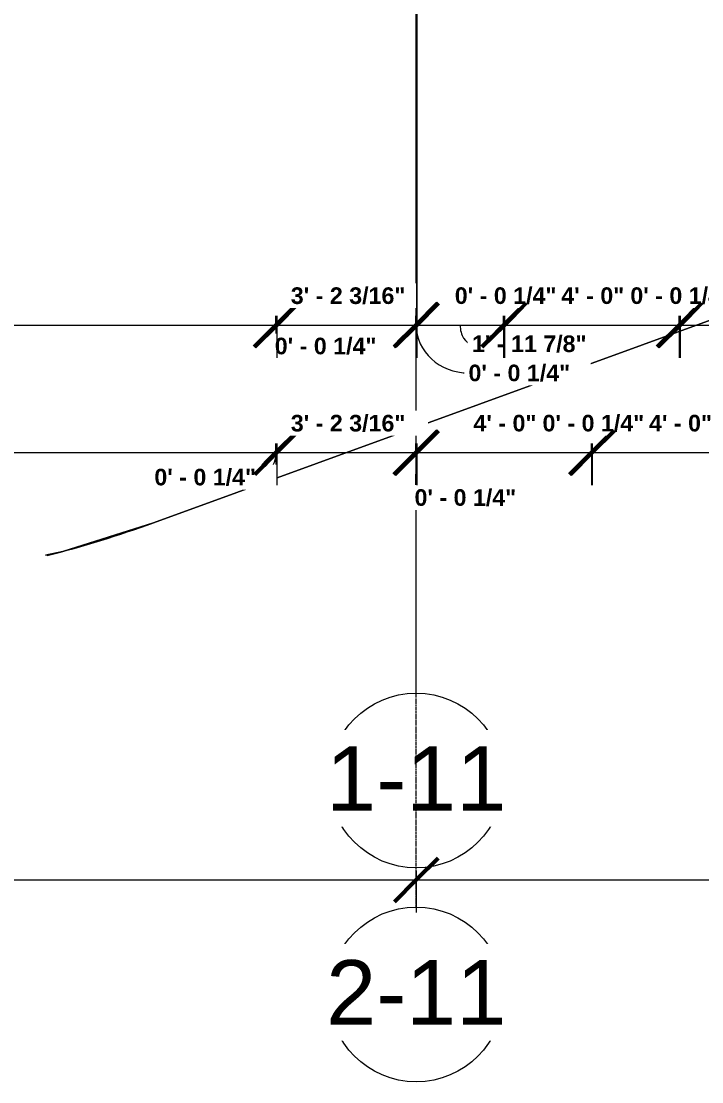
# Model space of a CAD drawing. Header units: inches. Extents: x 21568 to 24810, y -23559 to -20467.
# Drawn here: x 23266.8 to 23453.9, y -23178.6 to -22887.2 of the extents above; entities that cross this region are included whole.
import ezdxf

# ---------------------------------------------------------------- set-up
doc = ezdxf.new("R2010")
doc.units = ezdxf.units.IN
doc.header["$MEASUREMENT"] = 0
doc.linetypes.add('Grid Line 1_2_', pattern=[0.875, 0.5, -0.125, 0.125, -0.125])
for name, color, linetype, lineweight in [('A-ANNO-DIMS', 211, 'Continuous', 9), ('A-ANNO-DIMS-96', 211, 'Continuous', 9), ('A-SITE-SWLK', 140, 'Continuous', 20), ('C-TOPO', 7, 'Continuous', 20), ('S-GRID', 1, 'Continuous', 9), ('S-GRID-IDEN', 1, 'Continuous', 9)]:
    doc.layers.add(name, color=color, linetype=linetype, lineweight=lineweight)
doc.styles.add('Arial', font='arial.ttf', dxfattribs={"height": 17.703593})
doc.styles.add('Arial_B', font='arialbd.ttf', dxfattribs={"height": 9.132806})
doc.styles.add('Arial_B_1', font='arialbd.ttf', dxfattribs={"height": 4.566403})
doc.dimstyles.new('OD_Dimension_-_1_16__Tol__1', dxfattribs={"dimscale": 12, "dimtxt": 9, "dimasz": 1, "dimexe": 0.75, "dimexo": 0.5, "dimgap": 0.5, "dimtad": 1, "dimdec": 4, "dimrnd": 0.0625, "dimzin": 1, "dimdsep": 46, "dimlunit": 4, "dimtxsty": 'Arial_B', "dimblk1": 'OBLIQUE', "dimblk2": 'OBLIQUE', "dimsah": 1, "dimcen": 0.09, "dimdle": 0.75, "dimazin": 0, "dimtfac": 1, "dimtdec": 4, "dimtix": 1, "dimtmove": 0, "dimatfit": 3, "dimfxl": 1, "dimtvp": 1, "dimtfill": 1, "dimfrac": 2, "dimtolj": 1, "dimtzin": 0, "dimlwd": 13, "dimlwe": 13, "dimarcsym": 2})
doc.dimstyles.new('OD_Dimension_2_3', dxfattribs={"dimscale": 12, "dimtxt": 4.5, "dimasz": 1, "dimexe": 0.75, "dimexo": 0.5, "dimgap": 0.375, "dimtad": 1, "dimdec": 4, "dimrnd": 0.0625, "dimzin": 1, "dimdsep": 46, "dimlunit": 4, "dimtxsty": 'Arial_B_1', "dimblk1": 'OBLIQUE', "dimblk2": 'OBLIQUE', "dimsah": 1, "dimcen": 0.09, "dimdle": 0.75, "dimazin": 0, "dimtfac": 1, "dimtdec": 4, "dimtix": 1, "dimtmove": 0, "dimatfit": 3, "dimfxl": 1, "dimtvp": 1, "dimtfill": 1, "dimfrac": 2, "dimtolj": 1, "dimtzin": 0, "dimlwd": 13, "dimlwe": 13, "dimarcsym": 2})
doc.dimstyles.new('OD_Dimension_2_4', dxfattribs={"dimscale": 12, "dimtxt": 4.5, "dimasz": 1, "dimexe": 0.75, "dimexo": 0.5, "dimgap": 0.375, "dimtad": 1, "dimdec": 4, "dimrnd": 0.0625, "dimzin": 1, "dimdsep": 46, "dimlunit": 4, "dimtxsty": 'Arial_B_1', "dimblk1": 'OBLIQUE', "dimblk2": 'OBLIQUE', "dimsah": 1, "dimcen": 0.09, "dimdle": 0.75, "dimazin": 0, "dimtfac": 1, "dimtdec": 4, "dimtix": 1, "dimtmove": 1, "dimatfit": 3, "dimfxl": 1, "dimtvp": 1, "dimtfill": 1, "dimfrac": 2, "dimtolj": 1, "dimtzin": 0, "dimlwd": 13, "dimlwe": 13, "dimarcsym": 2})

# ---------------------------------------------------------------- blocks, each defined once
blk = doc.blocks.new('Grid - Grid Head - Circle-14747-Enlarged First Floor Plan _West_')
at = {"layer": 'S-GRID-IDEN'}
blk.add_circle((0, 0), 0.25, dxfattribs=at)
blk = doc.blocks.new('DIMBLOCK18-Enlarged First Floor Plan _West_')
at = {"layer": 'A-ANNO-DIMS-96', "lineweight": 50}
for p, q in [((23085.89, -23123.14), (23091.89, -23117.14)), ((23375.39, -23123.14), (23381.39, -23117.14)), ((23085.89, -23123.14), (23079.89, -23129.14)), ((23375.39, -23123.14), (23369.39, -23129.14))]:
    blk.add_line(p, q, dxfattribs=at)
at = {"layer": 'A-ANNO-DIMS-96', "lineweight": 13}
for p, q in [((23085.89, -23120.65), (23085.89, -23132.14)), ((23085.89, -23123.14), (23085.89, -23120.65)), ((23375.39, -23120.65), (23375.39, -23132.14)), ((23375.39, -23123.14), (23375.39, -23120.65)), ((23085.89, -23123.14), (23375.39, -23123.14))]:
    blk.add_line(p, q, dxfattribs=at)
at = {"layer": 'A-ANNO-DIMS-96', "color": 0, "lineweight": 13, "insert": (23200.14, -23105.43), "char_height": 9.1328, "width": 73.2, "attachment_point": 1, "line_spacing_factor": 0.938532, "style": 'Arial_B', "bg_fill": 3, "box_fill_scale": 1.25, "bg_fill_color": 0, "bg_fill_transparency": 0}
blk.add_mtext('24\' - 1 1/2"', dxfattribs=at)
blk = doc.blocks.new('_Oblique')
at = {"color": 0, "linetype": 'ByBlock', "lineweight": -2}
blk.add_line((-0.5, -0.5), (0.5, 0.5), dxfattribs=at)
blk = doc.blocks.new('DIMBLOCK19-Enlarged First Floor Plan _West_')
at = {"layer": 'A-ANNO-DIMS-96', "lineweight": 50}
for p, q in [((23375.39, -23123.14), (23381.39, -23117.14)), ((23664.89, -23123.14), (23670.89, -23117.14)), ((23375.39, -23123.14), (23369.39, -23129.14)), ((23664.89, -23123.14), (23658.89, -23129.14))]:
    blk.add_line(p, q, dxfattribs=at)
at = {"layer": 'A-ANNO-DIMS-96', "lineweight": 13}
for p, q in [((23375.39, -23120.65), (23375.39, -23132.14)), ((23375.39, -23123.14), (23375.39, -23120.65)), ((23664.89, -23120.65), (23664.89, -23132.14)), ((23664.89, -23123.14), (23664.89, -23120.65)), ((23375.39, -23123.14), (23664.89, -23123.14))]:
    blk.add_line(p, q, dxfattribs=at)
at = {"layer": 'A-ANNO-DIMS-96', "color": 0, "lineweight": 13, "insert": (23489.64, -23105.43), "char_height": 9.1328, "width": 73.2, "attachment_point": 1, "line_spacing_factor": 0.938532, "style": 'Arial_B', "bg_fill": 3, "box_fill_scale": 1.25, "bg_fill_color": 0, "bg_fill_transparency": 0}
blk.add_mtext('24\' - 1 1/2"', dxfattribs=at)
blk = doc.blocks.new('DIMBLOCK126-Enlarged First Floor Plan _West_')
at = {"layer": 'A-ANNO-DIMS-96', "lineweight": 50}
for p, q in [((22941.27, -22970.65), (22947.27, -22964.65)), ((23336.83, -22970.65), (23342.83, -22964.65)), ((22941.27, -22970.65), (22935.27, -22976.65)), ((23336.83, -22970.65), (23330.83, -22976.65))]:
    blk.add_line(p, q, dxfattribs=at)
at = {"layer": 'A-ANNO-DIMS-96', "lineweight": 13}
for p, q in [((22941.27, -22968.16), (22941.27, -22979.65)), ((22941.27, -22970.65), (22941.27, -22968.16)), ((22941.27, -22970.65), (23336.83, -22970.65)), ((23336.83, -22968.16), (23336.83, -22979.65)), ((23336.83, -22970.65), (23336.83, -22968.16))]:
    blk.add_line(p, q, dxfattribs=at)
at = {"layer": 'A-ANNO-DIMS-96', "color": 0, "lineweight": 13, "insert": (23120.37, -22960.29), "char_height": 4.5664, "width": 44.8286, "attachment_point": 1, "line_spacing_factor": 0.938532, "style": 'Arial_B_1', "bg_fill": 3, "box_fill_scale": 1.25, "bg_fill_color": 0, "bg_fill_transparency": 0}
blk.add_mtext('32\' - 11 9/16"', dxfattribs=at)
blk = doc.blocks.new('DIMBLOCK127-Enlarged First Floor Plan _West_')
at = {"layer": 'A-ANNO-DIMS-96', "lineweight": 50}
for p, q in [((23336.83, -22970.65), (23342.83, -22964.65)), ((23337.08, -22970.65), (23343.08, -22964.65)), ((23336.83, -22970.65), (23330.83, -22976.65)), ((23337.08, -22970.65), (23331.08, -22976.65))]:
    blk.add_line(p, q, dxfattribs=at)
at = {"layer": 'A-ANNO-DIMS-96', "lineweight": 13}
for p, q in [((23336.83, -22968.16), (23336.83, -22979.65)), ((23336.83, -22970.65), (23336.83, -22968.16)), ((23336.83, -22970.65), (23337.08, -22970.65)), ((23337.08, -22968.16), (23337.08, -22979.65)), ((23337.08, -22970.65), (23337.08, -22968.16))]:
    blk.add_line(p, q, dxfattribs=at)
blk.add_ellipse((23336.51, -22970.65), major_axis=(0, 5.77), ratio=0.077009, start_param=3.141593, end_param=4.712389, dxfattribs=at)
at = {"layer": 'A-ANNO-DIMS-96', "color": 0, "lineweight": 13, "insert": (23336.51, -22974.13), "char_height": 4.5664, "width": 32.4857, "attachment_point": 1, "line_spacing_factor": 0.938532, "style": 'Arial_B_1', "bg_fill": 3, "box_fill_scale": 1.25, "bg_fill_color": 0, "bg_fill_transparency": 0}
blk.add_mtext('0\' - 0 1/4"', dxfattribs=at)
blk = doc.blocks.new('DIMBLOCK128-Enlarged First Floor Plan _West_')
at = {"layer": 'A-ANNO-DIMS-96', "lineweight": 50}
for p, q in [((23337.08, -22970.65), (23343.08, -22964.65)), ((23375.27, -22970.65), (23381.27, -22964.65)), ((23337.08, -22970.65), (23331.08, -22976.65)), ((23375.27, -22970.65), (23369.27, -22976.65))]:
    blk.add_line(p, q, dxfattribs=at)
at = {"layer": 'A-ANNO-DIMS-96', "lineweight": 13}
for p, q in [((23337.08, -22968.16), (23337.08, -22979.65)), ((23337.08, -22970.65), (23337.08, -22968.16)), ((23337.08, -22970.65), (23375.27, -22970.65)), ((23375.27, -22968.16), (23375.27, -22979.65)), ((23375.27, -22970.65), (23375.27, -22968.16))]:
    blk.add_line(p, q, dxfattribs=at)
at = {"layer": 'A-ANNO-DIMS-96', "color": 0, "lineweight": 13, "insert": (23340.92, -22960.29), "char_height": 4.5664, "width": 36.6, "attachment_point": 1, "line_spacing_factor": 0.938532, "style": 'Arial_B_1', "bg_fill": 3, "box_fill_scale": 1.25, "bg_fill_color": 0, "bg_fill_transparency": 0}
blk.add_mtext('3\' - 2 3/16"', dxfattribs=at)
blk = doc.blocks.new('DIMBLOCK129-Enlarged First Floor Plan _West_')
at = {"layer": 'A-ANNO-DIMS-96', "lineweight": 13}
for p, q in [((23375.52, -22804.62), (23375.52, -22979.65)), ((23375.52, -22970.65), (23375.52, -22804.62)), ((23375.27, -22968.16), (23375.27, -22979.65)), ((23375.27, -22970.65), (23375.27, -22968.16)), ((23375.27, -22970.65), (23375.52, -22970.65))]:
    blk.add_line(p, q, dxfattribs=at)
at = {"layer": 'A-ANNO-DIMS-96', "lineweight": 50}
for p, q in [((23375.27, -22970.65), (23381.27, -22964.65)), ((23375.52, -22970.65), (23381.52, -22964.65)), ((23375.27, -22970.65), (23369.27, -22976.65)), ((23375.52, -22970.65), (23369.52, -22976.65))]:
    blk.add_line(p, q, dxfattribs=at)
at = {"layer": 'A-ANNO-DIMS-96', "lineweight": 13}
blk.add_ellipse((23389.75, -22970.65), major_axis=(14.36, 0), ratio=0.916749, start_param=3.141593, end_param=4.712389, dxfattribs=at)
at = {"layer": 'A-ANNO-DIMS-96', "color": 0, "lineweight": 13, "insert": (23389.75, -22981.53), "char_height": 4.5664, "width": 32.4857, "attachment_point": 1, "line_spacing_factor": 0.938532, "style": 'Arial_B_1', "bg_fill": 3, "box_fill_scale": 1.25, "bg_fill_color": 0, "bg_fill_transparency": 0}
blk.add_mtext('0\' - 0 1/4"', dxfattribs=at)
blk = doc.blocks.new('DIMBLOCK130-Enlarged First Floor Plan _West_')
at = {"layer": 'A-ANNO-DIMS-96', "lineweight": 13}
for p, q in [((23375.52, -22804.62), (23375.52, -22979.65)), ((23375.52, -22970.65), (23375.52, -22804.62)), ((23375.52, -22970.65), (23399.39, -22970.65)), ((23399.39, -22968.16), (23399.39, -22979.65)), ((23399.39, -22970.65), (23399.39, -22968.16))]:
    blk.add_line(p, q, dxfattribs=at)
at = {"layer": 'A-ANNO-DIMS-96', "lineweight": 50}
for p, q in [((23375.52, -22970.65), (23381.52, -22964.65)), ((23399.39, -22970.65), (23405.39, -22964.65)), ((23375.52, -22970.65), (23369.52, -22976.65)), ((23399.39, -22970.65), (23393.39, -22976.65))]:
    blk.add_line(p, q, dxfattribs=at)
at = {"layer": 'A-ANNO-DIMS-96', "lineweight": 13}
blk.add_ellipse((23390.71, -22970.65), major_axis=(0, 5.15), ratio=0.632785, start_param=1.570796, end_param=3.141593, dxfattribs=at)
at = {"layer": 'A-ANNO-DIMS-96', "color": 0, "lineweight": 13, "insert": (23390.71, -22973.52), "char_height": 4.5664, "width": 36.6, "attachment_point": 1, "line_spacing_factor": 0.938532, "style": 'Arial_B_1', "bg_fill": 3, "box_fill_scale": 1.25, "bg_fill_color": 0, "bg_fill_transparency": 0}
blk.add_mtext('1\' - 11 7/8"', dxfattribs=at)
blk = doc.blocks.new('DIMBLOCK131-Enlarged First Floor Plan _West_')
at = {"layer": 'A-ANNO-DIMS-96', "lineweight": 50}
for p, q in [((23399.39, -22970.65), (23405.39, -22964.65)), ((23399.64, -22970.65), (23405.64, -22964.65)), ((23399.39, -22970.65), (23393.39, -22976.65)), ((23399.64, -22970.65), (23393.64, -22976.65))]:
    blk.add_line(p, q, dxfattribs=at)
at = {"layer": 'A-ANNO-DIMS-96', "lineweight": 13}
for p, q in [((23399.39, -22968.16), (23399.39, -22979.65)), ((23399.39, -22970.65), (23399.39, -22968.16)), ((23399.39, -22970.65), (23399.64, -22970.65)), ((23399.64, -22968.16), (23399.64, -22979.65)), ((23399.64, -22970.65), (23399.64, -22968.16))]:
    blk.add_line(p, q, dxfattribs=at)
at = {"layer": 'A-ANNO-DIMS-96', "color": 0, "lineweight": 13, "insert": (23385.98, -22960.29), "char_height": 4.5664, "width": 32.4857, "attachment_point": 1, "line_spacing_factor": 0.938532, "style": 'Arial_B_1', "bg_fill": 3, "box_fill_scale": 1.25, "bg_fill_color": 0, "bg_fill_transparency": 0}
blk.add_mtext('0\' - 0 1/4"', dxfattribs=at)
blk = doc.blocks.new('DIMBLOCK132-Enlarged First Floor Plan _West_')
at = {"layer": 'A-ANNO-DIMS-96', "lineweight": 50}
for p, q in [((23399.64, -22970.65), (23405.64, -22964.65)), ((23447.64, -22970.65), (23453.64, -22964.65)), ((23399.64, -22970.65), (23393.64, -22976.65)), ((23447.64, -22970.65), (23441.64, -22976.65))]:
    blk.add_line(p, q, dxfattribs=at)
at = {"layer": 'A-ANNO-DIMS-96', "lineweight": 13}
for p, q in [((23399.64, -22968.16), (23399.64, -22979.65)), ((23399.64, -22970.65), (23399.64, -22968.16)), ((23399.64, -22970.65), (23447.64, -22970.65)), ((23447.64, -22968.16), (23447.64, -22979.65)), ((23447.64, -22970.65), (23447.64, -22968.16))]:
    blk.add_line(p, q, dxfattribs=at)
at = {"layer": 'A-ANNO-DIMS-96', "color": 0, "lineweight": 13, "insert": (23415.25, -22960.29), "char_height": 4.566, "width": 20.1429, "attachment_point": 1, "line_spacing_factor": 0.938532, "style": 'Arial_B_1', "bg_fill": 3, "box_fill_scale": 1.25, "bg_fill_color": 0, "bg_fill_transparency": 0}
blk.add_mtext('4\' - 0"', dxfattribs=at)
blk = doc.blocks.new('DIMBLOCK133-Enlarged First Floor Plan _West_')
at = {"layer": 'A-ANNO-DIMS-96', "lineweight": 50}
for p, q in [((23447.64, -22970.65), (23453.64, -22964.65)), ((23447.89, -22970.65), (23453.89, -22964.65)), ((23447.64, -22970.65), (23441.64, -22976.65)), ((23447.89, -22970.65), (23441.89, -22976.65))]:
    blk.add_line(p, q, dxfattribs=at)
at = {"layer": 'A-ANNO-DIMS-96', "lineweight": 13}
for p, q in [((23447.64, -22968.16), (23447.64, -22979.65)), ((23447.64, -22970.65), (23447.64, -22968.16)), ((23447.64, -22970.65), (23447.89, -22970.65)), ((23447.89, -22968.16), (23447.89, -22979.65)), ((23447.89, -22970.65), (23447.89, -22968.16))]:
    blk.add_line(p, q, dxfattribs=at)
at = {"layer": 'A-ANNO-DIMS-96', "color": 0, "lineweight": 13, "insert": (23434.23, -22960.29), "char_height": 4.5664, "width": 32.4857, "attachment_point": 1, "line_spacing_factor": 0.938532, "style": 'Arial_B_1', "bg_fill": 3, "box_fill_scale": 1.25, "bg_fill_color": 0, "bg_fill_transparency": 0}
blk.add_mtext('0\' - 0 1/4"', dxfattribs=at)
blk = doc.blocks.new('DIMBLOCK134-Enlarged First Floor Plan _West_')
at = {"layer": 'A-ANNO-DIMS-96', "lineweight": 50}
for p, q in [((23447.89, -22970.65), (23453.89, -22964.65)), ((23495.89, -22970.65), (23501.89, -22964.65)), ((23447.89, -22970.65), (23441.89, -22976.65)), ((23495.89, -22970.65), (23489.89, -22976.65))]:
    blk.add_line(p, q, dxfattribs=at)
at = {"layer": 'A-ANNO-DIMS-96', "lineweight": 13}
for p, q in [((23447.89, -22968.16), (23447.89, -22979.65)), ((23447.89, -22970.65), (23447.89, -22968.16)), ((23447.89, -22970.65), (23495.89, -22970.65)), ((23495.89, -22968.16), (23495.89, -22979.65)), ((23495.89, -22970.65), (23495.89, -22968.16))]:
    blk.add_line(p, q, dxfattribs=at)
at = {"layer": 'A-ANNO-DIMS-96', "color": 0, "lineweight": 13, "insert": (23463.5, -22960.29), "char_height": 4.566, "width": 20.1429, "attachment_point": 1, "line_spacing_factor": 0.938532, "style": 'Arial_B_1', "bg_fill": 3, "box_fill_scale": 1.25, "bg_fill_color": 0, "bg_fill_transparency": 0}
blk.add_mtext('4\' - 0"', dxfattribs=at)
blk = doc.blocks.new('DIMBLOCK264-Enlarged First Floor Plan _West_')
at = {"layer": 'A-ANNO-DIMS-96', "lineweight": 50}
for p, q in [((22941.27, -23005.69), (22947.27, -22999.69)), ((23336.83, -23005.69), (23342.83, -22999.69)), ((22941.27, -23005.69), (22935.27, -23011.69)), ((23336.83, -23005.69), (23330.83, -23011.69))]:
    blk.add_line(p, q, dxfattribs=at)
at = {"layer": 'A-ANNO-DIMS-96', "lineweight": 13}
for p, q in [((22941.27, -23003.2), (22941.27, -23014.69)), ((22941.27, -23005.69), (22941.27, -23003.2)), ((22941.27, -23005.69), (23336.83, -23005.69)), ((23336.83, -23003.2), (23336.83, -23014.69)), ((23336.83, -23005.69), (23336.83, -23003.2))]:
    blk.add_line(p, q, dxfattribs=at)
at = {"layer": 'A-ANNO-DIMS-96', "color": 0, "lineweight": 13, "insert": (23120.37, -22995.33), "char_height": 4.5664, "width": 44.8286, "attachment_point": 1, "line_spacing_factor": 0.938532, "style": 'Arial_B_1', "bg_fill": 3, "box_fill_scale": 1.25, "bg_fill_color": 0, "bg_fill_transparency": 0}
blk.add_mtext('32\' - 11 9/16"', dxfattribs=at)
blk = doc.blocks.new('DIMBLOCK265-Enlarged First Floor Plan _West_')
at = {"layer": 'A-ANNO-DIMS-96', "lineweight": 50}
for p, q in [((23336.83, -23005.69), (23342.83, -22999.69)), ((23337.08, -23005.69), (23343.08, -22999.69)), ((23336.83, -23005.69), (23330.83, -23011.69)), ((23337.08, -23005.69), (23331.08, -23011.69))]:
    blk.add_line(p, q, dxfattribs=at)
at = {"layer": 'A-ANNO-DIMS-96', "lineweight": 13}
for p, q in [((23336.83, -23003.2), (23336.83, -23014.69)), ((23336.83, -23005.69), (23336.83, -23003.2)), ((23336.83, -23005.69), (23337.08, -23005.69)), ((23337.08, -23003.2), (23337.08, -23014.69)), ((23337.08, -23005.69), (23337.08, -23003.2))]:
    blk.add_line(p, q, dxfattribs=at)
blk.add_ellipse((23330.49, -23005.69), major_axis=(0, 6.75), ratio=0.957375, start_param=3.141593, end_param=4.712389, dxfattribs=at)
at = {"layer": 'A-ANNO-DIMS-96', "color": 0, "lineweight": 13, "insert": (23303.42, -23010.16), "char_height": 4.5664, "width": 32.4857, "attachment_point": 1, "line_spacing_factor": 0.938532, "style": 'Arial_B_1', "bg_fill": 3, "box_fill_scale": 1.25, "bg_fill_color": 0, "bg_fill_transparency": 0}
blk.add_mtext('0\' - 0 1/4"', dxfattribs=at)
blk = doc.blocks.new('DIMBLOCK266-Enlarged First Floor Plan _West_')
at = {"layer": 'A-ANNO-DIMS-96', "lineweight": 50}
for p, q in [((23337.08, -23005.69), (23343.08, -22999.69)), ((23375.27, -23005.69), (23381.27, -22999.69)), ((23337.08, -23005.69), (23331.08, -23011.69)), ((23375.27, -23005.69), (23369.27, -23011.69))]:
    blk.add_line(p, q, dxfattribs=at)
at = {"layer": 'A-ANNO-DIMS-96', "lineweight": 13}
for p, q in [((23337.08, -23003.2), (23337.08, -23014.69)), ((23337.08, -23005.69), (23337.08, -23003.2)), ((23337.08, -23005.69), (23375.27, -23005.69)), ((23375.27, -23003.2), (23375.27, -23014.69)), ((23375.27, -23005.69), (23375.27, -23003.2))]:
    blk.add_line(p, q, dxfattribs=at)
at = {"layer": 'A-ANNO-DIMS-96', "color": 0, "lineweight": 13, "insert": (23340.92, -22995.33), "char_height": 4.5664, "width": 36.6, "attachment_point": 1, "line_spacing_factor": 0.938532, "style": 'Arial_B_1', "bg_fill": 3, "box_fill_scale": 1.25, "bg_fill_color": 0, "bg_fill_transparency": 0}
blk.add_mtext('3\' - 2 3/16"', dxfattribs=at)
blk = doc.blocks.new('DIMBLOCK267-Enlarged First Floor Plan _West_')
at = {"layer": 'A-ANNO-DIMS-96', "lineweight": 50}
for p, q in [((23375.27, -23005.69), (23381.27, -22999.69)), ((23375.52, -23005.69), (23381.52, -22999.69)), ((23375.27, -23005.69), (23369.27, -23011.69)), ((23375.52, -23005.69), (23369.52, -23011.69))]:
    blk.add_line(p, q, dxfattribs=at)
at = {"layer": 'A-ANNO-DIMS-96', "lineweight": 13}
for p, q in [((23375.27, -23003.2), (23375.27, -23014.69)), ((23375.27, -23005.69), (23375.27, -23003.2)), ((23375.27, -23005.69), (23375.52, -23005.69)), ((23375.52, -23003.2), (23375.52, -23014.69)), ((23375.52, -23005.69), (23375.52, -23003.2))]:
    blk.add_line(p, q, dxfattribs=at)
blk.add_ellipse((23374.92, -23005.69), major_axis=(0, 12.36), ratio=0.037995, start_param=3.141593, end_param=4.712389, dxfattribs=at)
at = {"layer": 'A-ANNO-DIMS-96', "color": 0, "lineweight": 13, "insert": (23374.92, -23015.77), "char_height": 4.5664, "width": 32.4857, "attachment_point": 1, "line_spacing_factor": 0.938532, "style": 'Arial_B_1', "bg_fill": 3, "box_fill_scale": 1.25, "bg_fill_color": 0, "bg_fill_transparency": 0}
blk.add_mtext('0\' - 0 1/4"', dxfattribs=at)
blk = doc.blocks.new('DIMBLOCK268-Enlarged First Floor Plan _West_')
at = {"layer": 'A-ANNO-DIMS-96', "lineweight": 50}
for p, q in [((23375.52, -23005.69), (23381.52, -22999.69)), ((23423.52, -23005.69), (23429.52, -22999.69)), ((23375.52, -23005.69), (23369.52, -23011.69)), ((23423.52, -23005.69), (23417.52, -23011.69))]:
    blk.add_line(p, q, dxfattribs=at)
at = {"layer": 'A-ANNO-DIMS-96', "lineweight": 13}
for p, q in [((23375.52, -23003.2), (23375.52, -23014.69)), ((23375.52, -23005.69), (23375.52, -23003.2)), ((23375.52, -23005.69), (23423.52, -23005.69)), ((23423.52, -23003.2), (23423.52, -23014.69)), ((23423.52, -23005.69), (23423.52, -23003.2))]:
    blk.add_line(p, q, dxfattribs=at)
at = {"layer": 'A-ANNO-DIMS-96', "color": 0, "lineweight": 13, "insert": (23391.12, -22995.33), "char_height": 4.566, "width": 20.1429, "attachment_point": 1, "line_spacing_factor": 0.938532, "style": 'Arial_B_1', "bg_fill": 3, "box_fill_scale": 1.25, "bg_fill_color": 0, "bg_fill_transparency": 0}
blk.add_mtext('4\' - 0"', dxfattribs=at)
blk = doc.blocks.new('DIMBLOCK269-Enlarged First Floor Plan _West_')
at = {"layer": 'A-ANNO-DIMS-96', "lineweight": 50}
for p, q in [((23423.52, -23005.69), (23429.52, -22999.69)), ((23423.77, -23005.69), (23429.77, -22999.69)), ((23423.52, -23005.69), (23417.52, -23011.69)), ((23423.77, -23005.69), (23417.77, -23011.69))]:
    blk.add_line(p, q, dxfattribs=at)
at = {"layer": 'A-ANNO-DIMS-96', "lineweight": 13}
for p, q in [((23423.52, -23003.2), (23423.52, -23014.69)), ((23423.52, -23005.69), (23423.52, -23003.2)), ((23423.52, -23005.69), (23423.77, -23005.69)), ((23423.77, -23003.2), (23423.77, -23014.69)), ((23423.77, -23005.69), (23423.77, -23003.2))]:
    blk.add_line(p, q, dxfattribs=at)
at = {"layer": 'A-ANNO-DIMS-96', "color": 0, "lineweight": 13, "insert": (23410.1, -22995.33), "char_height": 4.5664, "width": 32.4857, "attachment_point": 1, "line_spacing_factor": 0.938532, "style": 'Arial_B_1', "bg_fill": 3, "box_fill_scale": 1.25, "bg_fill_color": 0, "bg_fill_transparency": 0}
blk.add_mtext('0\' - 0 1/4"', dxfattribs=at)
blk = doc.blocks.new('DIMBLOCK270-Enlarged First Floor Plan _West_')
at = {"layer": 'A-ANNO-DIMS-96', "lineweight": 50}
for p, q in [((23423.77, -23005.69), (23429.77, -22999.69)), ((23471.77, -23005.69), (23477.77, -22999.69)), ((23423.77, -23005.69), (23417.77, -23011.69)), ((23471.77, -23005.69), (23465.77, -23011.69))]:
    blk.add_line(p, q, dxfattribs=at)
at = {"layer": 'A-ANNO-DIMS-96', "lineweight": 13}
for p, q in [((23423.77, -23003.2), (23423.77, -23014.69)), ((23423.77, -23005.69), (23423.77, -23003.2)), ((23423.77, -23005.69), (23471.77, -23005.69)), ((23471.77, -23003.2), (23471.77, -23014.69)), ((23471.77, -23005.69), (23471.77, -23003.2))]:
    blk.add_line(p, q, dxfattribs=at)
at = {"layer": 'A-ANNO-DIMS-96', "color": 0, "lineweight": 13, "insert": (23439.37, -22995.33), "char_height": 4.566, "width": 20.1429, "attachment_point": 1, "line_spacing_factor": 0.938532, "style": 'Arial_B_1', "bg_fill": 3, "box_fill_scale": 1.25, "bg_fill_color": 0, "bg_fill_transparency": 0}
blk.add_mtext('4\' - 0"', dxfattribs=at)

msp = doc.modelspace()

# ---------------------------------------------------------------- linework, layer by layer
at = {"layer": 'A-SITE-SWLK', "color": 43, "lineweight": 13}
msp.add_line((23303.21376, -23024.99334), (23607.32431, -22914.30615), dxfattribs=at)
msp.add_arc((23200.60772, -22743.08555), 300, 284.1471925, 290, dxfattribs=at)
at = {"layer": 'C-TOPO', "color": 43, "lineweight": 13}
for p, q in [((23303.21338, -23024.99268), (23607.32373, -22914.30615)), ((23607.32373, -22914.30615), (23303.21338, -23024.99268)), ((23278.25391, -23032.86328), (23303.21338, -23024.99268)), ((23303.21338, -23024.99268), (23278.25391, -23032.86328)), ((23273.46679, -23033.92455), (23278.25391, -23032.86328)), ((23278.25391, -23032.86328), (23273.46679, -23033.92455))]:
    msp.add_line(p, q, dxfattribs=at)
at = {"layer": 'S-GRID', "linetype": 'Grid Line 1_2_'}
msp.add_line((23375.39023, -23071.83025), (23375.39023, -20713.12653), dxfattribs=at)

# ---------------------------------------------------------------- block references
at = {"layer": 'S-GRID-IDEN', "xscale": 95.99999999999994, "yscale": 95.99999999999994, "zscale": 95.99999999999994}
for p in [(23375.39023, -23095.83025), (23375.39023, -23154.6211)]:
    msp.add_blockref('Grid - Grid Head - Circle-14747-Enlarged First Floor Plan _West_', p, dxfattribs=at)

# ---------------------------------------------------------------- next in the draw order: texts
at = {"layer": 'S-GRID-IDEN', "char_height": 17.703593, "width": 58.968, "attachment_point": 2, "line_spacing_factor": 0.938532, "style": 'Arial', "bg_fill": 3, "box_fill_scale": 1.25, "bg_fill_color": 0, "bg_fill_transparency": 0}
for s, insert in [('1-11', (23375.38561, -23086.39338)), ('2-11', (23375.38561, -23145.18424))]:
    msp.add_mtext(s, dxfattribs=dict(at, insert=insert))

# ---------------------------------------------------------------- next in the draw order: dimensions: what is measured, and where the dimension line sits
at = {"layer": 'A-ANNO-DIMS', "lineweight": 13}
for base, p1, p2, picture, middle in [((23336.82773, -22970.64582), (22941.26523, -22962.16053), (23336.82773, -22962.16053), 'DIMBLOCK126-Enlarged First Floor Plan _West_', (23139.04648, -22963.78318)), ((23336.82773, -23005.68557), (22941.26523, -22997.20029), (23336.82773, -22997.20029), 'DIMBLOCK264-Enlarged First Floor Plan _West_', (23139.04648, -22998.82294))]:
    dim = msp.add_linear_dim(base=base, p1=p1, p2=p2, dimstyle='OD_Dimension_2_3', override={"dimpost": '<>', "dimfxl": 395.5625}, dxfattribs=at)
    dim.commit()
    dim.dimension.update_dxf_attribs({"geometry": picture, "text_midpoint": middle})

# ---------------------------------------------------------------- next in the draw order: linework, layer by layer
at = {"layer": 'S-GRID', "linetype": 'Grid Line 1_2_'}
msp.add_line((23375.39023, -23130.6211), (23375.39023, -20902.42781), dxfattribs=at)

# ---------------------------------------------------------------- next in the draw order: dimensions: what is measured, and where the dimension line sits
at = {"layer": 'A-ANNO-DIMS', "lineweight": 13}
for base, p1, p2, picture, middle in [((23337.07773, -22970.64582), (23336.82773, -22962.16053), (23337.07773, -22962.16053), 'DIMBLOCK127-Enlarged First Floor Plan _West_', (23352.75149, -22977.17616)), ((23337.07773, -23005.68557), (23336.82773, -22997.20029), (23337.07773, -22997.20029), 'DIMBLOCK265-Enlarged First Floor Plan _West_', (23319.65897, -23013.20219))]:
    dim = msp.add_linear_dim(base=base, p1=p1, p2=p2, dimstyle='OD_Dimension_2_4', override={"dimpost": '<>', "dimfxl": 0.25}, dxfattribs=at)
    dim.commit()
    dim.dimension.update_dxf_attribs({"geometry": picture, "text_midpoint": middle, "dimtype": 160})

# ---------------------------------------------------------------- next in the draw order: dimensions: what is measured, and where the dimension line sits
for base, p1, p2, dimstyle, override, picture, middle in [((23375.26523, -22970.64582), (23337.07773, -22962.16053), (23375.26523, -22962.16053), 'OD_Dimension_2_3', {"dimpost": '<>', "dimfxl": 38.1875}, 'DIMBLOCK128-Enlarged First Floor Plan _West_', (23356.17148, -22963.78474)), ((23375.26523, -23005.68557), (23337.07773, -22997.20029), (23375.26523, -22997.20029), 'OD_Dimension_2_3', {"dimpost": '<>', "dimfxl": 38.1875}, 'DIMBLOCK266-Enlarged First Floor Plan _West_', (23356.17148, -22998.8245)), ((23375.39023, -23123.13626), (23085.89023, -23114.65098), (23375.39023, -23114.65098), 'OD_Dimension_-_1_16__Tol__1', {"dimpost": '<>', "dimfxl": 289.5}, 'DIMBLOCK18-Enlarged First Floor Plan _West_', (23230.64023, -23112.41411))]:
    dim = msp.add_linear_dim(base=base, p1=p1, p2=p2, dimstyle=dimstyle, override=override, dxfattribs=at)
    dim.commit()
    dim.dimension.update_dxf_attribs({"geometry": picture, "text_midpoint": middle})

# ---------------------------------------------------------------- next in the draw order: dimensions: what is measured, and where the dimension line sits
for base, p1, p2, override, picture, middle in [((23375.51523, -22970.64582), (23375.26523, -22962.16053), (23375.51523, -22798.61531), {"dimpost": '<>', "dimfxl": 163.545415}, 'DIMBLOCK129-Enlarged First Floor Plan _West_', (23405.99399, -22984.57474)), ((23375.51523, -23005.68557), (23375.26523, -22997.20029), (23375.51523, -22997.20029), {"dimpost": '<>', "dimfxl": 0.25}, 'DIMBLOCK267-Enlarged First Floor Plan _West_', (23391.16343, -23018.81011))]:
    dim = msp.add_linear_dim(base=base, p1=p1, p2=p2, dimstyle='OD_Dimension_2_4', override=override, dxfattribs=at)
    dim.commit()
    dim.dimension.update_dxf_attribs({"geometry": picture, "text_midpoint": middle, "dimtype": 160})
dim = msp.add_linear_dim(base=(23664.89023, -23123.13626), p1=(23375.39023, -23114.65098), p2=(23664.89023, -23114.65098), dimstyle='OD_Dimension_-_1_16__Tol__1', override={"dimpost": '<>', "dimfxl": 289.5}, dxfattribs=at)
dim.commit()
dim.dimension.update_dxf_attribs({"geometry": 'DIMBLOCK19-Enlarged First Floor Plan _West_', "text_midpoint": (23520.14023, -23112.41411)})

# ---------------------------------------------------------------- next in the draw order: dimensions: what is measured, and where the dimension line sits
dim = msp.add_linear_dim(base=(23399.39023, -22970.64582), p1=(23375.51523, -22798.61531), p2=(23399.39023, -22962.16053), dimstyle='OD_Dimension_2_4', override={"dimpost": '<>', "dimfxl": 165.278722}, dxfattribs=at)
dim.commit()
dim.dimension.update_dxf_attribs({"geometry": 'DIMBLOCK130-Enlarged First Floor Plan _West_', "text_midpoint": (23409.01418, -22976.56353), "dimtype": 160})
dim = msp.add_linear_dim(base=(23423.51523, -23005.68557), p1=(23375.51523, -22997.20029), p2=(23423.51523, -22997.20029), dimstyle='OD_Dimension_2_3', override={"dimpost": '<>', "dimfxl": 48}, dxfattribs=at)
dim.commit()
dim.dimension.update_dxf_attribs({"geometry": 'DIMBLOCK268-Enlarged First Floor Plan _West_', "text_midpoint": (23399.51523, -22998.85409)})

# ---------------------------------------------------------------- next in the draw order: dimensions: what is measured, and where the dimension line sits
for base, p1, p2, picture, middle in [((23399.64023, -22970.64582), (23399.39023, -22962.16053), (23399.64023, -22962.16053), 'DIMBLOCK131-Enlarged First Floor Plan _West_', (23399.51523, -22963.78474)), ((23423.76523, -23005.68557), (23423.51523, -22997.20029), (23423.76523, -22997.20029), 'DIMBLOCK269-Enlarged First Floor Plan _West_', (23423.64023, -22998.8245))]:
    dim = msp.add_linear_dim(base=base, p1=p1, p2=p2, dimstyle='OD_Dimension_2_3', override={"dimpost": '<>', "dimfxl": 0.25}, dxfattribs=at)
    dim.commit()
    dim.dimension.update_dxf_attribs({"geometry": picture, "text_midpoint": middle})

# ---------------------------------------------------------------- next in the draw order: dimensions: what is measured, and where the dimension line sits
for base, p1, p2, picture, middle in [((23447.64023, -22970.64582), (23399.64023, -22962.16053), (23447.64023, -22962.16053), 'DIMBLOCK132-Enlarged First Floor Plan _West_', (23423.64023, -22963.81433)), ((23471.76523, -23005.68557), (23423.76523, -22997.20029), (23471.76523, -22997.20029), 'DIMBLOCK270-Enlarged First Floor Plan _West_', (23447.76523, -22998.85409))]:
    dim = msp.add_linear_dim(base=base, p1=p1, p2=p2, dimstyle='OD_Dimension_2_3', override={"dimpost": '<>', "dimfxl": 48}, dxfattribs=at)
    dim.commit()
    dim.dimension.update_dxf_attribs({"geometry": picture, "text_midpoint": middle})

# ---------------------------------------------------------------- next in the draw order: dimensions: what is measured, and where the dimension line sits
dim = msp.add_linear_dim(base=(23447.89023, -22970.64582), p1=(23447.64023, -22962.16053), p2=(23447.89023, -22962.16053), dimstyle='OD_Dimension_2_3', override={"dimpost": '<>', "dimfxl": 0.25}, dxfattribs=at)
dim.commit()
dim.dimension.update_dxf_attribs({"geometry": 'DIMBLOCK133-Enlarged First Floor Plan _West_', "text_midpoint": (23447.76523, -22963.78474)})

# ---------------------------------------------------------------- next in the draw order: dimensions: what is measured, and where the dimension line sits
dim = msp.add_linear_dim(base=(23495.89023, -22970.64582), p1=(23447.89023, -22962.16053), p2=(23495.89023, -22962.16053), dimstyle='OD_Dimension_2_3', override={"dimpost": '<>', "dimfxl": 48}, dxfattribs=at)
dim.commit()
dim.dimension.update_dxf_attribs({"geometry": 'DIMBLOCK134-Enlarged First Floor Plan _West_', "text_midpoint": (23471.89023, -22963.81433)})

doc.saveas('drawing.dxf')
